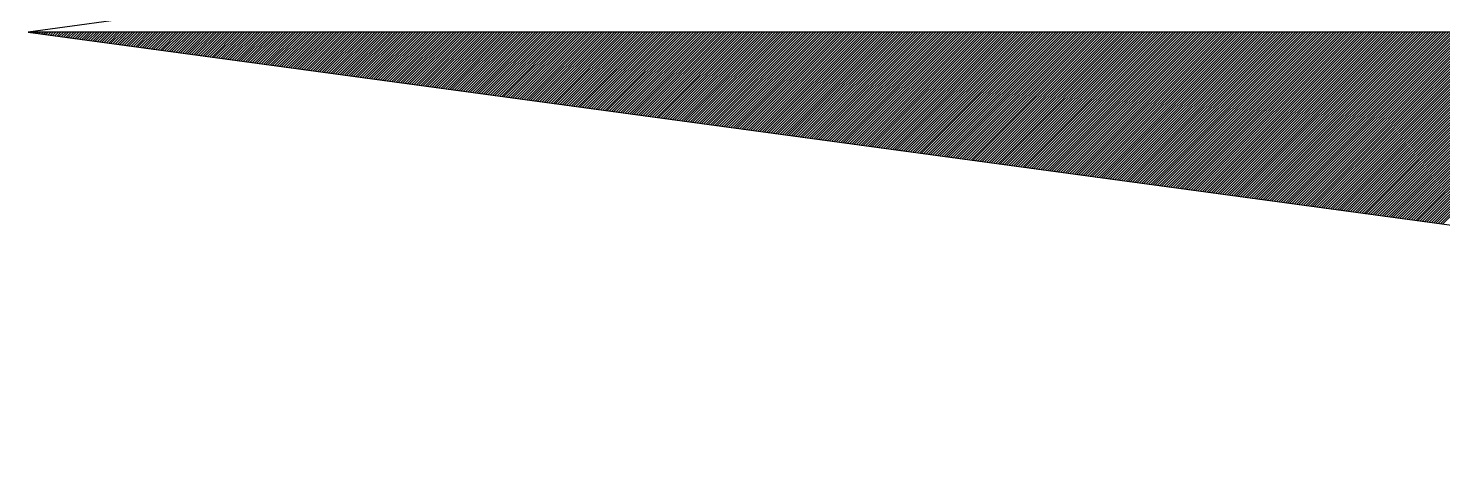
# Model space of a CAD drawing. Extents: x -178 to 82, y -263 to -69.
# Drawn here: x -144.776 to -143.266, y -97.804 to -97.34 of the extents above; entities that cross this region are included whole.
import ezdxf

# ---------------------------------------------------------------- set-up
doc = ezdxf.new("R2010")
doc.units = 0
doc.layers.get('0').update_dxf_attribs({"linetype": 'CONTINUOUS'})
doc.layers.add('2', color=7, linetype='CONTINUOUS')

# ---------------------------------------------------------------- blocks, each defined once
blk = doc.blocks.new('*X2')
at = {"color": 0}
for p, q in [((41.198, 4.0218), (41.1997, 4.0236)), ((41.2135, 4.0197), (41.2174, 4.0236)), ((41.2291, 4.0176), (41.2351, 4.0236)), ((41.2447, 4.0155), (41.2528, 4.0236)), ((41.2602, 4.0134), (41.2704, 4.0236)), ((41.2758, 4.0113), (41.2881, 4.0236)), ((41.2914, 4.0092), (41.3058, 4.0236)), ((41.3069, 4.0071), (41.3235, 4.0236)), ((41.3225, 4.0049), (41.3411, 4.0236)), ((41.3381, 4.0028), (41.3588, 4.0236)), ((41.3536, 4.0007), (41.3765, 4.0236)), ((41.3692, 3.9986), (41.3942, 4.0236)), ((41.3848, 3.9965), (41.4119, 4.0236)), ((41.4003, 3.9944), (41.4295, 4.0236)), ((41.4159, 3.9923), (41.4472, 4.0236)), ((41.4315, 3.9901), (41.4649, 4.0236)), ((41.447, 3.988), (41.4826, 4.0236)), ((41.4626, 3.9859), (41.5002, 4.0236)), ((41.4781, 3.9838), (41.5179, 4.0236)), ((41.4937, 3.9817), (41.5356, 4.0236)), ((41.5093, 3.9796), (41.5533, 4.0236)), ((41.5248, 3.9775), (41.571, 4.0236)), ((41.5404, 3.9754), (41.5886, 4.0236)), ((41.556, 3.9732), (41.6063, 4.0236)), ((41.5715, 3.9711), (41.624, 4.0236)), ((41.5871, 3.969), (41.6417, 4.0236)), ((41.6027, 3.9669), (41.6593, 4.0236)), ((41.6182, 3.9648), (41.677, 4.0236)), ((41.6338, 3.9627), (41.6947, 4.0236)), ((41.6494, 3.9606), (41.7124, 4.0236)), ((41.6649, 3.9585), (41.73, 4.0236)), ((41.6805, 3.9563), (41.7477, 4.0236)), ((41.6961, 3.9542), (41.7654, 4.0236)), ((41.7116, 3.9521), (41.7831, 4.0236)), ((41.7272, 3.95), (41.8008, 4.0236)), ((41.7427, 3.9479), (41.8184, 4.0236)), ((41.7583, 3.9458), (41.8361, 4.0236)), ((41.7739, 3.9437), (41.8538, 4.0236)), ((41.7894, 3.9416), (41.8715, 4.0236)), ((41.805, 3.9394), (41.8891, 4.0236)), ((41.8206, 3.9373), (41.9068, 4.0236)), ((41.8361, 3.9352), (41.9245, 4.0236)), ((41.8517, 3.9331), (41.9422, 4.0236)), ((41.8673, 3.931), (41.9599, 4.0236)), ((41.8828, 3.9289), (41.9775, 4.0236)), ((41.8984, 3.9268), (41.9952, 4.0236)), ((41.914, 3.9246), (42.0129, 4.0236)), ((41.9295, 3.9225), (42.0306, 4.0236)), ((41.9451, 3.9204), (42.0482, 4.0236)), ((41.9607, 3.9183), (42.0659, 4.0236)), ((41.9762, 3.9162), (42.0836, 4.0236)), ((41.9918, 3.9141), (42.1013, 4.0236)), ((42.0074, 3.912), (42.119, 4.0236)), ((42.0229, 3.9099), (42.1366, 4.0236)), ((42.0385, 3.9077), (42.1543, 4.0236)), ((42.054, 3.9056), (42.172, 4.0236)), ((42.0696, 3.9035), (42.1897, 4.0236)), ((42.0852, 3.9014), (42.2073, 4.0236)), ((42.1007, 3.8993), (42.225, 4.0236)), ((42.1163, 3.8972), (42.2427, 4.0236)), ((42.1319, 3.8951), (42.2604, 4.0236)), ((42.1474, 3.893), (42.2781, 4.0236)), ((42.163, 3.8908), (42.2957, 4.0236)), ((42.1786, 3.8887), (42.3134, 4.0236)), ((42.1941, 3.8866), (42.3311, 4.0236)), ((42.2097, 3.8845), (42.3488, 4.0236)), ((42.2253, 3.8824), (42.3664, 4.0236)), ((42.2408, 3.8803), (42.3841, 4.0236)), ((42.2564, 3.8782), (42.4018, 4.0236)), ((42.272, 3.8761), (42.4195, 4.0236)), ((42.2875, 3.8739), (42.4372, 4.0236)), ((42.3031, 3.8718), (42.4548, 4.0236)), ((42.3186, 3.8697), (42.4725, 4.0236)), ((42.3342, 3.8676), (42.4902, 4.0236)), ((42.3498, 3.8655), (42.5079, 4.0236)), ((42.3653, 3.8634), (42.5255, 4.0236)), ((42.3809, 3.8613), (42.5432, 4.0236)), ((42.3965, 3.8592), (42.5609, 4.0236)), ((42.412, 3.857), (42.5786, 4.0236)), ((42.4276, 3.8549), (42.5963, 4.0236)), ((42.4432, 3.8528), (42.6139, 4.0236)), ((42.4587, 3.8507), (42.6316, 4.0236)), ((42.4743, 3.8486), (42.6493, 4.0236)), ((42.4899, 3.8465), (42.667, 4.0236)), ((42.5054, 3.8444), (42.6846, 4.0236)), ((42.521, 3.8422), (42.7023, 4.0236)), ((42.5366, 3.8401), (42.72, 4.0236)), ((42.5521, 3.838), (42.7377, 4.0236)), ((42.5677, 3.8359), (42.7554, 4.0236)), ((42.5832, 3.8338), (42.773, 4.0236)), ((42.5988, 3.8317), (42.7907, 4.0236)), ((42.6144, 3.8296), (42.8084, 4.0236)), ((42.6299, 3.8275), (42.8261, 4.0236)), ((42.6455, 3.8253), (42.8437, 4.0236)), ((42.6611, 3.8232), (42.8614, 4.0236)), ((42.6766, 3.8211), (42.8791, 4.0236)), ((42.6922, 3.819), (42.8968, 4.0236)), ((42.7078, 3.8169), (42.9145, 4.0236)), ((42.7233, 3.8148), (42.9321, 4.0236)), ((42.7389, 3.8127), (42.9498, 4.0236)), ((42.7545, 3.8106), (42.9675, 4.0236)), ((42.77, 3.8084), (42.9852, 4.0236)), ((42.7856, 3.8063), (43.0028, 4.0236)), ((42.8012, 3.8042), (43.0205, 4.0236)), ((42.8167, 3.8021), (43.0382, 4.0236)), ((42.8323, 3.8), (43.0559, 4.0236)), ((42.8478, 3.7979), (43.0736, 4.0236)), ((42.8634, 3.7958), (43.0912, 4.0236)), ((42.879, 3.7937), (43.1089, 4.0236)), ((42.8945, 3.7915), (43.1266, 4.0236)), ((42.9101, 3.7894), (43.1443, 4.0236)), ((42.9257, 3.7873), (43.1619, 4.0236)), ((42.9412, 3.7852), (43.1796, 4.0236)), ((42.9568, 3.7831), (43.1973, 4.0236)), ((42.9724, 3.781), (43.215, 4.0236)), ((42.9879, 3.7789), (43.2327, 4.0236)), ((43.0035, 3.7767), (43.2503, 4.0236)), ((43.0191, 3.7746), (43.268, 4.0236)), ((43.0346, 3.7725), (43.2857, 4.0236)), ((43.0502, 3.7704), (43.3034, 4.0236)), ((43.0658, 3.7683), (43.321, 4.0236)), ((43.0813, 3.7662), (43.3387, 4.0236)), ((43.0969, 3.7641), (43.3564, 4.0236)), ((43.1125, 3.762), (43.3741, 4.0236)), ((43.128, 3.7598), (43.3918, 4.0236)), ((43.1436, 3.7577), (43.4094, 4.0236)), ((43.1591, 3.7556), (43.4271, 4.0236)), ((43.1747, 3.7535), (43.4448, 4.0236)), ((43.1903, 3.7514), (43.4625, 4.0236)), ((43.2058, 3.7493), (43.4801, 4.0236)), ((43.2214, 3.7472), (43.4978, 4.0236)), ((43.237, 3.7451), (43.5155, 4.0236)), ((43.2525, 3.7429), (43.5332, 4.0236)), ((43.2681, 3.7408), (43.5508, 4.0236)), ((43.2837, 3.7387), (43.5685, 4.0236)), ((43.2992, 3.7366), (43.5862, 4.0236)), ((43.3148, 3.7345), (43.6039, 4.0236)), ((43.3304, 3.7324), (43.6216, 4.0236)), ((43.3459, 3.7303), (43.6392, 4.0236)), ((43.3615, 3.7282), (43.6569, 4.0236)), ((43.3771, 3.726), (43.6746, 4.0236)), ((43.3926, 3.7239), (43.6923, 4.0236)), ((43.4082, 3.7218), (43.7099, 4.0236)), ((43.4237, 3.7197), (43.7276, 4.0236)), ((43.4393, 3.7176), (43.7453, 4.0236)), ((43.4549, 3.7155), (43.763, 4.0236)), ((43.4704, 3.7134), (43.7807, 4.0236)), ((43.486, 3.7113), (43.7983, 4.0236)), ((43.5016, 3.7091), (43.816, 4.0236)), ((43.5171, 3.707), (43.8337, 4.0236)), ((43.5327, 3.7049), (43.8514, 4.0236)), ((43.5483, 3.7028), (43.869, 4.0236)), ((43.5638, 3.7007), (43.8867, 4.0236)), ((43.5794, 3.6986), (43.9044, 4.0236)), ((43.595, 3.6965), (43.9221, 4.0236)), ((43.6105, 3.6943), (43.9398, 4.0236)), ((43.6261, 3.6922), (43.9574, 4.0236)), ((43.6417, 3.6901), (43.9751, 4.0236)), ((43.6572, 3.688), (43.9928, 4.0236)), ((43.6728, 3.6859), (44.0105, 4.0236)), ((43.6883, 3.6838), (44.0281, 4.0236)), ((43.7039, 3.6817), (44.0458, 4.0236)), ((43.7195, 3.6796), (44.0635, 4.0236)), ((43.735, 3.6774), (44.0812, 4.0236)), ((43.7506, 3.6753), (44.0989, 4.0236)), ((43.7662, 3.6732), (44.1165, 4.0236)), ((43.7817, 3.6711), (44.1342, 4.0236)), ((43.7973, 3.669), (44.1519, 4.0236)), ((43.8129, 3.6669), (44.1696, 4.0236)), ((43.8284, 3.6648), (44.1872, 4.0236)), ((43.844, 3.6627), (44.2049, 4.0236)), ((43.8596, 3.6605), (44.2226, 4.0236)), ((43.8751, 3.6584), (44.2403, 4.0236)), ((43.8907, 3.6563), (44.258, 4.0236)), ((43.9063, 3.6542), (44.2756, 4.0236)), ((43.9218, 3.6521), (44.2933, 4.0236)), ((43.9374, 3.65), (44.311, 4.0236)), ((43.953, 3.6479), (44.3287, 4.0236)), ((43.9685, 3.6458), (44.3463, 4.0236)), ((43.9841, 3.6436), (44.364, 4.0236)), ((43.9996, 3.6415), (44.3817, 4.0236)), ((44.0152, 3.6394), (44.3994, 4.0236)), ((44.0308, 3.6373), (44.4171, 4.0236)), ((44.0463, 3.6352), (44.4347, 4.0236)), ((44.0619, 3.6331), (44.4524, 4.0236)), ((44.0775, 3.631), (44.4701, 4.0236)), ((44.093, 3.6288), (44.4878, 4.0236)), ((44.1086, 3.6267), (44.5054, 4.0236)), ((44.1242, 3.6246), (44.5231, 4.0236)), ((44.1397, 3.6225), (44.5408, 4.0236)), ((44.1553, 3.6204), (44.5585, 4.0236)), ((44.1709, 3.6183), (44.5762, 4.0236)), ((44.1864, 3.6162), (44.5938, 4.0236)), ((44.202, 3.6141), (44.6115, 4.0236)), ((44.2176, 3.6119), (44.6292, 4.0236)), ((44.2331, 3.6098), (44.6469, 4.0236)), ((44.2487, 3.6077), (44.6645, 4.0236)), ((44.2642, 3.6056), (44.6822, 4.0236)), ((44.2798, 3.6035), (44.6999, 4.0236)), ((44.2954, 3.6014), (44.7176, 4.0236)), ((44.3109, 3.5993), (44.7353, 4.0236)), ((44.3265, 3.5972), (44.7529, 4.0236)), ((44.3421, 3.595), (44.7706, 4.0236)), ((44.3576, 3.5929), (44.7883, 4.0236)), ((44.3732, 3.5908), (44.806, 4.0236)), ((44.3888, 3.5887), (44.8236, 4.0236)), ((44.4043, 3.5866), (44.8413, 4.0236)), ((44.4199, 3.5845), (44.859, 4.0236)), ((44.4355, 3.5824), (44.8767, 4.0236)), ((44.451, 3.5803), (44.8944, 4.0236)), ((44.4666, 3.5781), (44.912, 4.0236)), ((44.4822, 3.576), (44.9297, 4.0236)), ((44.4977, 3.5739), (44.9474, 4.0236)), ((44.5133, 3.5718), (44.9651, 4.0236)), ((44.5288, 3.5697), (44.9827, 4.0236)), ((44.5444, 3.5676), (45.0004, 4.0236)), ((44.56, 3.5655), (45.0181, 4.0236)), ((44.5755, 3.5633), (45.0358, 4.0236)), ((44.5911, 3.5612), (45.0535, 4.0236)), ((44.6067, 3.5591), (45.0711, 4.0236)), ((44.6222, 3.557), (45.0888, 4.0236)), ((44.6378, 3.5549), (45.1065, 4.0236)), ((44.6534, 3.5528), (45.1242, 4.0236)), ((44.6689, 3.5507), (45.1418, 4.0236)), ((44.6845, 3.5486), (45.1595, 4.0236)), ((44.7001, 3.5464), (45.1772, 4.0236)), ((44.7156, 3.5443), (45.1949, 4.0236)), ((44.7312, 3.5422), (45.2126, 4.0236)), ((44.7468, 3.5401), (45.2302, 4.0236)), ((44.7623, 3.538), (45.2479, 4.0236)), ((44.7779, 3.5359), (45.2656, 4.0236)), ((44.7935, 3.5338), (45.2833, 4.0236)), ((44.809, 3.5317), (45.3009, 4.0236)), ((44.8246, 3.5295), (45.3186, 4.0236)), ((44.8401, 3.5274), (45.3363, 4.0236)), ((44.8557, 3.5253), (45.354, 4.0236)), ((44.8713, 3.5232), (45.3716, 4.0236)), ((44.8868, 3.5211), (45.3893, 4.0236)), ((44.9024, 3.519), (45.407, 4.0236)), ((44.918, 3.5169), (45.4247, 4.0236)), ((44.9335, 3.5148), (45.4424, 4.0236)), ((44.9491, 3.5126), (45.46, 4.0236)), ((44.9647, 3.5105), (45.4777, 4.0236)), ((44.9802, 3.5084), (45.4954, 4.0236)), ((44.9958, 3.5063), (45.5131, 4.0236)), ((45.0114, 3.5042), (45.5307, 4.0236)), ((45.0269, 3.5021), (45.5484, 4.0236)), ((45.0425, 3.5), (45.5661, 4.0236)), ((45.0581, 3.4979), (45.5838, 4.0236)), ((45.0736, 3.4957), (45.6015, 4.0236)), ((45.0892, 3.4936), (45.6191, 4.0236)), ((45.1047, 3.4915), (45.6368, 4.0236)), ((45.1203, 3.4894), (45.6545, 4.0236)), ((45.1359, 3.4873), (45.6722, 4.0236)), ((45.1514, 3.4852), (45.6898, 4.0236)), ((45.167, 3.4831), (45.7075, 4.0236)), ((45.1826, 3.4809), (45.7252, 4.0236)), ((45.1981, 3.4788), (45.7429, 4.0236)), ((45.2137, 3.4767), (45.7606, 4.0236)), ((45.2293, 3.4746), (45.7782, 4.0236)), ((45.2448, 3.4725), (45.7959, 4.0236)), ((45.2604, 3.4704), (45.8136, 4.0236)), ((45.276, 3.4683), (45.8313, 4.0236)), ((45.2915, 3.4662), (45.8489, 4.0236)), ((45.3071, 3.464), (45.8666, 4.0236)), ((45.3227, 3.4619), (45.8843, 4.0236)), ((45.3382, 3.4598), (45.902, 4.0236)), ((45.3538, 3.4577), (45.9197, 4.0236)), ((45.3693, 3.4556), (45.9373, 4.0236)), ((45.3849, 3.4535), (45.955, 4.0236)), ((45.4005, 3.4514), (45.9727, 4.0236)), ((45.416, 3.4493), (45.9904, 4.0236)), ((45.4316, 3.4471), (46.008, 4.0236)), ((45.4472, 3.445), (46.0257, 4.0236)), ((45.4627, 3.4429), (46.0434, 4.0236)), ((45.4783, 3.4408), (46.0611, 4.0236)), ((45.4939, 3.4387), (46.0788, 4.0236)), ((45.5094, 3.4366), (46.0964, 4.0236)), ((45.525, 3.4345), (46.1141, 4.0236)), ((45.5406, 3.4324), (46.1318, 4.0236)), ((45.5561, 3.4302), (46.1495, 4.0236)), ((45.5717, 3.4281), (46.1671, 4.0236)), ((45.5873, 3.426), (46.1848, 4.0236)), ((45.6028, 3.4239), (46.2025, 4.0236)), ((45.6184, 3.4218), (46.2202, 4.0236)), ((45.6339, 3.4197), (46.2379, 4.0236)), ((45.6495, 3.4176), (46.2555, 4.0236)), ((45.6651, 3.4154), (46.2732, 4.0236)), ((45.6806, 3.4133), (46.2909, 4.0236)), ((45.6962, 3.4112), (46.3086, 4.0236)), ((45.7118, 3.4091), (46.3262, 4.0236)), ((45.7273, 3.407), (46.3439, 4.0236)), ((45.7429, 3.4049), (46.3616, 4.0236)), ((45.7585, 3.4028), (46.3793, 4.0236)), ((45.774, 3.4007), (46.397, 4.0236)), ((45.7896, 3.3985), (46.4146, 4.0236)), ((45.8052, 3.3964), (46.4323, 4.0236)), ((45.8207, 3.3943), (46.45, 4.0236)), ((45.8363, 3.3922), (46.4677, 4.0236)), ((45.8519, 3.3901), (46.4853, 4.0236)), ((45.8674, 3.388), (46.503, 4.0236)), ((45.883, 3.3859), (46.5207, 4.0236)), ((45.8986, 3.3838), (46.5384, 4.0236)), ((45.9141, 3.3816), (46.5561, 4.0236)), ((45.9297, 3.3795), (46.5737, 4.0236)), ((45.9452, 3.3774), (46.5914, 4.0236)), ((45.9608, 3.3753), (46.6091, 4.0236)), ((45.9764, 3.3732), (46.6268, 4.0236)), ((45.9919, 3.3711), (46.6444, 4.0236)), ((46.0075, 3.369), (46.6621, 4.0236)), ((46.0231, 3.3669), (46.6798, 4.0236)), ((46.0386, 3.3647), (46.6975, 4.0236)), ((46.0542, 3.3626), (46.7152, 4.0236)), ((46.0698, 3.3605), (46.7328, 4.0236)), ((46.0853, 3.3584), (46.7505, 4.0236)), ((46.1009, 3.3563), (46.7682, 4.0236)), ((46.1165, 3.3542), (46.7859, 4.0236)), ((46.132, 3.3521), (46.8035, 4.0236)), ((46.1476, 3.35), (46.8212, 4.0236)), ((46.1632, 3.3478), (46.8389, 4.0236)), ((46.1787, 3.3457), (46.8566, 4.0236)), ((46.1943, 3.3436), (46.8743, 4.0236)), ((46.2098, 3.3415), (46.8919, 4.0236)), ((46.2254, 3.3394), (46.9096, 4.0236)), ((46.241, 3.3373), (46.9273, 4.0236)), ((46.2565, 3.3352), (46.945, 4.0236)), ((46.2721, 3.333), (46.9626, 4.0236)), ((46.2877, 3.3309), (46.9803, 4.0236)), ((46.3032, 3.3288), (46.998, 4.0236)), ((46.3188, 3.3267), (47.0157, 4.0236)), ((46.3344, 3.3246), (47.0334, 4.0236)), ((46.3499, 3.3225), (47.051, 4.0236)), ((46.3655, 3.3204), (47.0687, 4.0236)), ((46.3811, 3.3183), (47.0864, 4.0236)), ((46.3966, 3.3161), (47.1041, 4.0236)), ((46.4122, 3.314), (47.1217, 4.0236)), ((46.4278, 3.3119), (47.1394, 4.0236)), ((46.4433, 3.3098), (47.1571, 4.0236)), ((46.4589, 3.3077), (47.1748, 4.0236)), ((46.4744, 3.3056), (47.1924, 4.0236)), ((46.49, 3.3035), (47.2101, 4.0236)), ((46.5056, 3.3014), (47.2278, 4.0236)), ((46.5211, 3.2992), (47.2455, 4.0236)), ((46.5367, 3.2971), (47.2632, 4.0236)), ((46.5523, 3.295), (47.2808, 4.0236)), ((46.5678, 3.2929), (47.2985, 4.0236)), ((46.5834, 3.2908), (47.3162, 4.0236)), ((46.599, 3.2887), (47.3339, 4.0236)), ((46.6145, 3.2866), (47.3515, 4.0236)), ((46.6301, 3.2845), (47.3692, 4.0236)), ((46.6457, 3.2823), (47.3869, 4.0236)), ((46.6612, 3.2802), (47.4046, 4.0236)), ((46.6768, 3.2781), (47.4223, 4.0236)), ((46.6924, 3.276), (47.4399, 4.0236)), ((46.7079, 3.2739), (47.4576, 4.0236)), ((46.7235, 3.2718), (47.4753, 4.0236)), ((46.7391, 3.2697), (47.493, 4.0236)), ((46.7546, 3.2675), (47.5106, 4.0236)), ((46.7702, 3.2654), (47.5283, 4.0236)), ((46.7857, 3.2633), (47.546, 4.0236)), ((46.8013, 3.2612), (47.5637, 4.0236)), ((46.8169, 3.2591), (47.5814, 4.0236)), ((46.8324, 3.257), (47.599, 4.0236)), ((46.848, 3.2549), (47.6167, 4.0236)), ((46.8636, 3.2528), (47.6344, 4.0236)), ((46.8791, 3.2506), (47.6521, 4.0236)), ((46.8947, 3.2485), (47.6697, 4.0236)), ((46.9103, 3.2464), (47.6874, 4.0236)), ((46.9258, 3.2443), (47.7051, 4.0236)), ((46.9414, 3.2422), (47.7228, 4.0236)), ((46.957, 3.2401), (47.7405, 4.0236)), ((46.9725, 3.238), (47.7581, 4.0236)), ((46.9881, 3.2359), (47.7758, 4.0236)), ((47.0037, 3.2337), (47.7935, 4.0236)), ((47.0192, 3.2316), (47.8112, 4.0236)), ((47.0348, 3.2295), (47.8288, 4.0236)), ((47.0503, 3.2274), (47.8465, 4.0236)), ((47.0659, 3.2253), (47.8642, 4.0236)), ((47.0815, 3.2232), (47.8819, 4.0236)), ((47.097, 3.2211), (47.8996, 4.0236)), ((47.1126, 3.219), (47.9172, 4.0236)), ((47.1282, 3.2168), (47.9349, 4.0236)), ((47.1437, 3.2147), (47.9526, 4.0236)), ((47.1593, 3.2126), (47.9703, 4.0236)), ((47.1749, 3.2105), (47.9879, 4.0236)), ((47.1904, 3.2084), (48.0056, 4.0236)), ((47.206, 3.2063), (48.0233, 4.0236)), ((47.2216, 3.2042), (48.041, 4.0236)), ((47.2371, 3.202), (48.0587, 4.0236)), ((47.2527, 3.1999), (48.0763, 4.0236)), ((47.2683, 3.1978), (48.094, 4.0236)), ((47.2838, 3.1957), (48.1117, 4.0236)), ((47.2994, 3.1936), (48.1294, 4.0236)), ((47.3149, 3.1915), (48.147, 4.0236)), ((47.3305, 3.1894), (48.1647, 4.0236)), ((47.3461, 3.1873), (48.1824, 4.0236)), ((47.3616, 3.1851), (48.2001, 4.0236)), ((47.3772, 3.183), (48.2178, 4.0236)), ((47.3928, 3.1809), (48.2354, 4.0236)), ((47.4083, 3.1788), (48.2531, 4.0236)), ((47.4239, 3.1767), (48.2708, 4.0236)), ((47.4395, 3.1746), (48.2885, 4.0236)), ((47.455, 3.1725), (48.3061, 4.0236)), ((47.4706, 3.1704), (48.3238, 4.0236)), ((47.4862, 3.1682), (48.3415, 4.0236)), ((47.5017, 3.1661), (48.3592, 4.0236)), ((47.5173, 3.164), (48.3769, 4.0236)), ((47.5329, 3.1619), (48.3945, 4.0236)), ((47.5484, 3.1598), (48.4122, 4.0236)), ((47.564, 3.1577), (48.4299, 4.0236)), ((47.5796, 3.1556), (48.4476, 4.0236)), ((47.5951, 3.1535), (48.4652, 4.0236)), ((47.6107, 3.1513), (48.4829, 4.0236)), ((47.6262, 3.1492), (48.5006, 4.0236)), ((47.6418, 3.1471), (48.5183, 4.0236)), ((47.6574, 3.145), (48.536, 4.0236)), ((47.6729, 3.1429), (48.5536, 4.0236)), ((47.6885, 3.1408), (48.5713, 4.0236)), ((47.7041, 3.1387), (48.589, 4.0236)), ((47.7196, 3.1366), (48.6067, 4.0236)), ((47.7352, 3.1344), (48.6243, 4.0236)), ((47.7508, 3.1323), (48.642, 4.0236)), ((47.7663, 3.1302), (48.6597, 4.0236)), ((47.7819, 3.1281), (48.6774, 4.0236)), ((47.7975, 3.126), (48.6951, 4.0236)), ((47.813, 3.1239), (48.7127, 4.0236)), ((47.8286, 3.1218), (48.7304, 4.0236)), ((47.8442, 3.1196), (48.7481, 4.0236)), ((47.8597, 3.1175), (48.7658, 4.0236)), ((47.8753, 3.1154), (48.7834, 4.0236)), ((47.8908, 3.1133), (48.8011, 4.0236)), ((47.9064, 3.1112), (48.8188, 4.0236)), ((47.922, 3.1091), (48.8365, 4.0236)), ((47.9375, 3.107), (48.8542, 4.0236)), ((47.9531, 3.1049), (48.8718, 4.0236)), ((47.9687, 3.1027), (48.8895, 4.0236)), ((47.9842, 3.1006), (48.9072, 4.0236)), ((47.9998, 3.0985), (48.9249, 4.0236)), ((48.0154, 3.0964), (48.9425, 4.0236)), ((48.0309, 3.0943), (48.9602, 4.0236)), ((48.0465, 3.0922), (48.9779, 4.0236)), ((48.0621, 3.0901), (48.9956, 4.0236)), ((48.0776, 3.088), (49.0132, 4.0236)), ((48.0932, 3.0858), (49.0309, 4.0236)), ((48.1088, 3.0837), (49.0486, 4.0236)), ((48.1243, 3.0816), (49.0663, 4.0236)), ((48.1399, 3.0795), (49.084, 4.0236)), ((48.1554, 3.0774), (49.1016, 4.0236)), ((48.171, 3.0753), (49.1193, 4.0236)), ((48.1866, 3.0732), (49.137, 4.0236)), ((48.2021, 3.0711), (49.1547, 4.0236)), ((48.2177, 3.0689), (49.1723, 4.0236)), ((48.2333, 3.0668), (49.19, 4.0236)), ((48.2488, 3.0647), (49.2077, 4.0236)), ((48.2644, 3.0626), (49.2254, 4.0236)), ((48.28, 3.0605), (49.2431, 4.0236)), ((48.2955, 3.0584), (49.2607, 4.0236)), ((48.3111, 3.0563), (49.2784, 4.0236)), ((48.3267, 3.0541), (49.2961, 4.0236)), ((48.3422, 3.052), (49.3138, 4.0236)), ((48.3578, 3.0499), (49.3314, 4.0236)), ((48.3734, 3.0478), (49.3491, 4.0236)), ((48.3889, 3.0457), (49.3668, 4.0236)), ((48.4045, 3.0436), (49.3845, 4.0236)), ((48.42, 3.0415), (49.4022, 4.0236)), ((48.4356, 3.0394), (49.4198, 4.0236)), ((48.4512, 3.0372), (49.4375, 4.0236)), ((48.4667, 3.0351), (49.4552, 4.0236)), ((48.4823, 3.033), (49.4729, 4.0236)), ((48.4979, 3.0309), (49.4905, 4.0236)), ((48.5134, 3.0288), (49.5082, 4.0236)), ((48.529, 3.0267), (49.5259, 4.0236)), ((48.5446, 3.0246), (49.5436, 4.0236)), ((48.5601, 3.0225), (49.5613, 4.0236)), ((48.5757, 3.0203), (49.5789, 4.0236)), ((48.5913, 3.0182), (49.5966, 4.0236)), ((48.6068, 3.0161), (49.6143, 4.0236)), ((48.6224, 3.014), (49.632, 4.0236)), ((48.638, 3.0119), (49.6496, 4.0236)), ((48.6535, 3.0098), (49.6673, 4.0236)), ((48.6691, 3.0077), (49.685, 4.0236)), ((48.6847, 3.0056), (49.7027, 4.0236)), ((48.7002, 3.0034), (49.7204, 4.0236)), ((48.7158, 3.0013), (49.738, 4.0236)), ((48.7313, 2.9992), (49.7557, 4.0236)), ((48.7469, 2.9971), (49.7734, 4.0236)), ((48.7625, 2.995), (49.7911, 4.0236)), ((48.778, 2.9929), (49.8087, 4.0236)), ((48.7936, 2.9908), (49.8264, 4.0236)), ((48.8092, 2.9887), (49.8441, 4.0236)), ((48.8247, 2.9865), (49.8618, 4.0236)), ((48.8403, 2.9844), (49.8795, 4.0236)), ((48.8559, 2.9823), (49.8971, 4.0236)), ((48.8714, 2.9802), (49.9148, 4.0236)), ((48.887, 2.9781), (49.9325, 4.0236)), ((48.9026, 2.976), (49.9502, 4.0236)), ((48.9181, 2.9739), (49.9678, 4.0236)), ((48.9337, 2.9717), (49.9855, 4.0236)), ((48.9493, 2.9696), (50.0032, 4.0236)), ((48.9648, 2.9675), (50.0209, 4.0236)), ((48.9804, 2.9654), (50.0386, 4.0236)), ((48.9959, 2.9633), (50.0562, 4.0236)), ((49.0115, 2.9612), (50.0739, 4.0236)), ((49.0271, 2.9591), (50.0916, 4.0236)), ((49.0426, 2.957), (50.1093, 4.0236)), ((49.0582, 2.9548), (50.1269, 4.0236)), ((49.0738, 2.9527), (50.1446, 4.0236)), ((49.0893, 2.9506), (50.1623, 4.0236)), ((49.1049, 2.9485), (50.18, 4.0236)), ((49.1205, 2.9464), (50.1977, 4.0236)), ((49.136, 2.9443), (50.2153, 4.0236)), ((49.1516, 2.9422), (50.233, 4.0236)), ((49.1672, 2.9401), (50.2507, 4.0236)), ((49.1827, 2.9379), (50.2684, 4.0236)), ((49.1983, 2.9358), (50.286, 4.0236)), ((49.2139, 2.9337), (50.3037, 4.0236)), ((49.2294, 2.9316), (50.3214, 4.0236)), ((49.245, 2.9295), (50.3391, 4.0236)), ((49.2605, 2.9274), (50.3568, 4.0236)), ((49.2761, 2.9253), (50.3744, 4.0236)), ((49.2917, 2.9232), (50.3921, 4.0236)), ((49.3072, 2.921), (50.4098, 4.0236)), ((49.3228, 2.9189), (50.4275, 4.0236)), ((49.3384, 2.9168), (50.4451, 4.0236)), ((49.3539, 2.9147), (50.4628, 4.0236)), ((49.3695, 2.9126), (50.4805, 4.0236)), ((49.3851, 2.9105), (50.4982, 4.0236)), ((49.4006, 2.9084), (50.5159, 4.0236)), ((49.4162, 2.9062), (50.5335, 4.0236)), ((49.4318, 2.9041), (50.5512, 4.0236)), ((49.4473, 2.902), (50.5689, 4.0236)), ((49.4629, 2.8999), (50.5866, 4.0236)), ((49.4785, 2.8978), (50.6042, 4.0236)), ((49.494, 2.8957), (50.6219, 4.0236)), ((49.5096, 2.8936), (50.6396, 4.0236)), ((49.5252, 2.8915), (50.6573, 4.0236)), ((49.5407, 2.8893), (50.675, 4.0236)), ((49.5563, 2.8872), (50.6926, 4.0236)), ((49.5718, 2.8851), (50.7103, 4.0236)), ((49.5874, 2.883), (50.728, 4.0236)), ((49.603, 2.8809), (50.7457, 4.0236)), ((49.6185, 2.8788), (50.7633, 4.0236)), ((49.6341, 2.8767), (50.781, 4.0236)), ((49.6497, 2.8746), (50.7987, 4.0236)), ((49.6652, 2.8724), (50.8164, 4.0236)), ((49.6808, 2.8703), (50.834, 4.0236)), ((49.6964, 2.8682), (50.8517, 4.0236)), ((49.7119, 2.8661), (50.8694, 4.0236)), ((49.7275, 2.864), (50.8871, 4.0236)), ((49.7431, 2.8619), (50.9048, 4.0236)), ((49.7586, 2.8598), (50.9224, 4.0236)), ((49.7742, 2.8577), (50.9401, 4.0236)), ((49.7898, 2.8555), (50.9578, 4.0236)), ((49.8053, 2.8534), (50.9755, 4.0236)), ((49.8209, 2.8513), (50.9931, 4.0236)), ((49.8364, 2.8492), (51.0108, 4.0236)), ((49.852, 2.8471), (51.0285, 4.0236)), ((49.8676, 2.845), (51.0462, 4.0236)), ((49.8831, 2.8429), (51.0639, 4.0236)), ((49.8987, 2.8407), (51.0815, 4.0236)), ((49.9143, 2.8386), (51.0992, 4.0236)), ((49.9298, 2.8365), (51.1169, 4.0236)), ((49.9454, 2.8344), (51.1346, 4.0236)), ((49.961, 2.8323), (51.1522, 4.0236)), ((49.9765, 2.8302), (51.1699, 4.0236)), ((49.9921, 2.8281), (51.1876, 4.0236)), ((50.0077, 2.826), (51.2053, 4.0236)), ((50.0232, 2.8238), (51.223, 4.0236)), ((50.0388, 2.8217), (51.2406, 4.0236)), ((50.0544, 2.8196), (51.2583, 4.0236)), ((50.0699, 2.8175), (51.276, 4.0236)), ((50.0855, 2.8154), (51.2937, 4.0236)), ((50.101, 2.8133), (51.3113, 4.0236)), ((50.1166, 2.8112), (51.329, 4.0236)), ((50.1322, 2.8091), (51.3467, 4.0236)), ((50.1477, 2.8069), (51.3644, 4.0236)), ((50.1633, 2.8048), (51.3821, 4.0236)), ((50.1789, 2.8027), (51.3997, 4.0236)), ((50.1944, 2.8006), (51.4174, 4.0236)), ((50.21, 2.7985), (51.4351, 4.0236)), ((50.2256, 2.7964), (51.4528, 4.0236)), ((50.2411, 2.7943), (51.4704, 4.0236)), ((50.2567, 2.7922), (51.4881, 4.0236)), ((50.2723, 2.79), (51.5058, 4.0236)), ((50.2878, 2.7879), (51.5235, 4.0236)), ((50.3034, 2.7858), (51.5412, 4.0236)), ((50.319, 2.7837), (51.5588, 4.0236)), ((50.3345, 2.7816), (51.5765, 4.0236)), ((50.3501, 2.7795), (51.5942, 4.0236)), ((50.3657, 2.7774), (51.6119, 4.0236)), ((50.3812, 2.7753), (51.6295, 4.0236)), ((50.3968, 2.7731), (51.6472, 4.0236)), ((50.4123, 2.771), (51.6649, 4.0236)), ((50.4279, 2.7689), (51.6826, 4.0236)), ((50.4435, 2.7668), (51.7003, 4.0236)), ((50.459, 2.7647), (51.7179, 4.0236)), ((50.4746, 2.7626), (51.7356, 4.0236)), ((50.4902, 2.7605), (51.7533, 4.0236)), ((50.5057, 2.7583), (51.771, 4.0236)), ((50.5213, 2.7562), (51.7886, 4.0236)), ((50.5369, 2.7541), (51.8063, 4.0236)), ((50.5524, 2.752), (51.824, 4.0236)), ((50.568, 2.7499), (51.8417, 4.0236)), ((50.5836, 2.7478), (51.8594, 4.0236)), ((50.5991, 2.7457), (51.877, 4.0236)), ((50.6147, 2.7436), (51.8947, 4.0236)), ((50.6303, 2.7414), (51.9124, 4.0236)), ((50.6458, 2.7393), (51.9301, 4.0236)), ((50.6614, 2.7372), (51.9477, 4.0236)), ((50.6769, 2.7351), (51.9654, 4.0236)), ((50.6925, 2.733), (51.9831, 4.0236)), ((50.7081, 2.7309), (52.0008, 4.0236)), ((50.7236, 2.7288), (52.0185, 4.0236)), ((50.7392, 2.7267), (52.0361, 4.0236)), ((50.7548, 2.7245), (52.0538, 4.0236)), ((50.7703, 2.7224), (52.0715, 4.0236)), ((50.7859, 2.7203), (52.0892, 4.0236)), ((50.8015, 2.7182), (52.1068, 4.0236)), ((50.817, 2.7161), (52.1245, 4.0236)), ((50.8326, 2.714), (52.1422, 4.0236)), ((50.8482, 2.7119), (52.1599, 4.0236)), ((50.8637, 2.7098), (52.1776, 4.0236)), ((50.8793, 2.7076), (52.1952, 4.0236)), ((50.8949, 2.7055), (52.2129, 4.0236)), ((50.9104, 2.7034), (52.2306, 4.0236)), ((50.926, 2.7013), (52.2483, 4.0236)), ((50.9415, 2.6992), (52.2659, 4.0236)), ((50.9571, 2.6971), (52.2836, 4.0236)), ((50.9727, 2.695), (52.3013, 4.0236)), ((50.9882, 2.6928), (52.319, 4.0236))]:
    blk.add_line(p, q, dxfattribs=at)
blk = doc.blocks.new('A$C2F5D7D56')
at = {"layer": '2'}
for p, q in [((9.1495, 13.0704), (1.4495, 12.0157)), ((1.4495, 12.0157), (9.1495, 10.9704)), ((10.1995, 12.0157), (1.4495, 12.0157))]:
    blk.add_line(p, q, dxfattribs=at)
at = {"layer": '2', "xscale": 0.35, "yscale": 0.35, "zscale": 0.35, "rotation": 1.820617759342798e-06}
blk.add_blockref('*X2', (-12.9653, 10.6074), dxfattribs=at)

msp = doc.modelspace()

# ---------------------------------------------------------------- block references
at = {"layer": '2', "xscale": 0.4400000000000001, "yscale": 0.4400000000000001, "zscale": 0.4400000000000001}
msp.add_blockref('A$C2F5D7D56', (-145.4136, -102.6307), dxfattribs=at)

doc.saveas('drawing.dxf')
